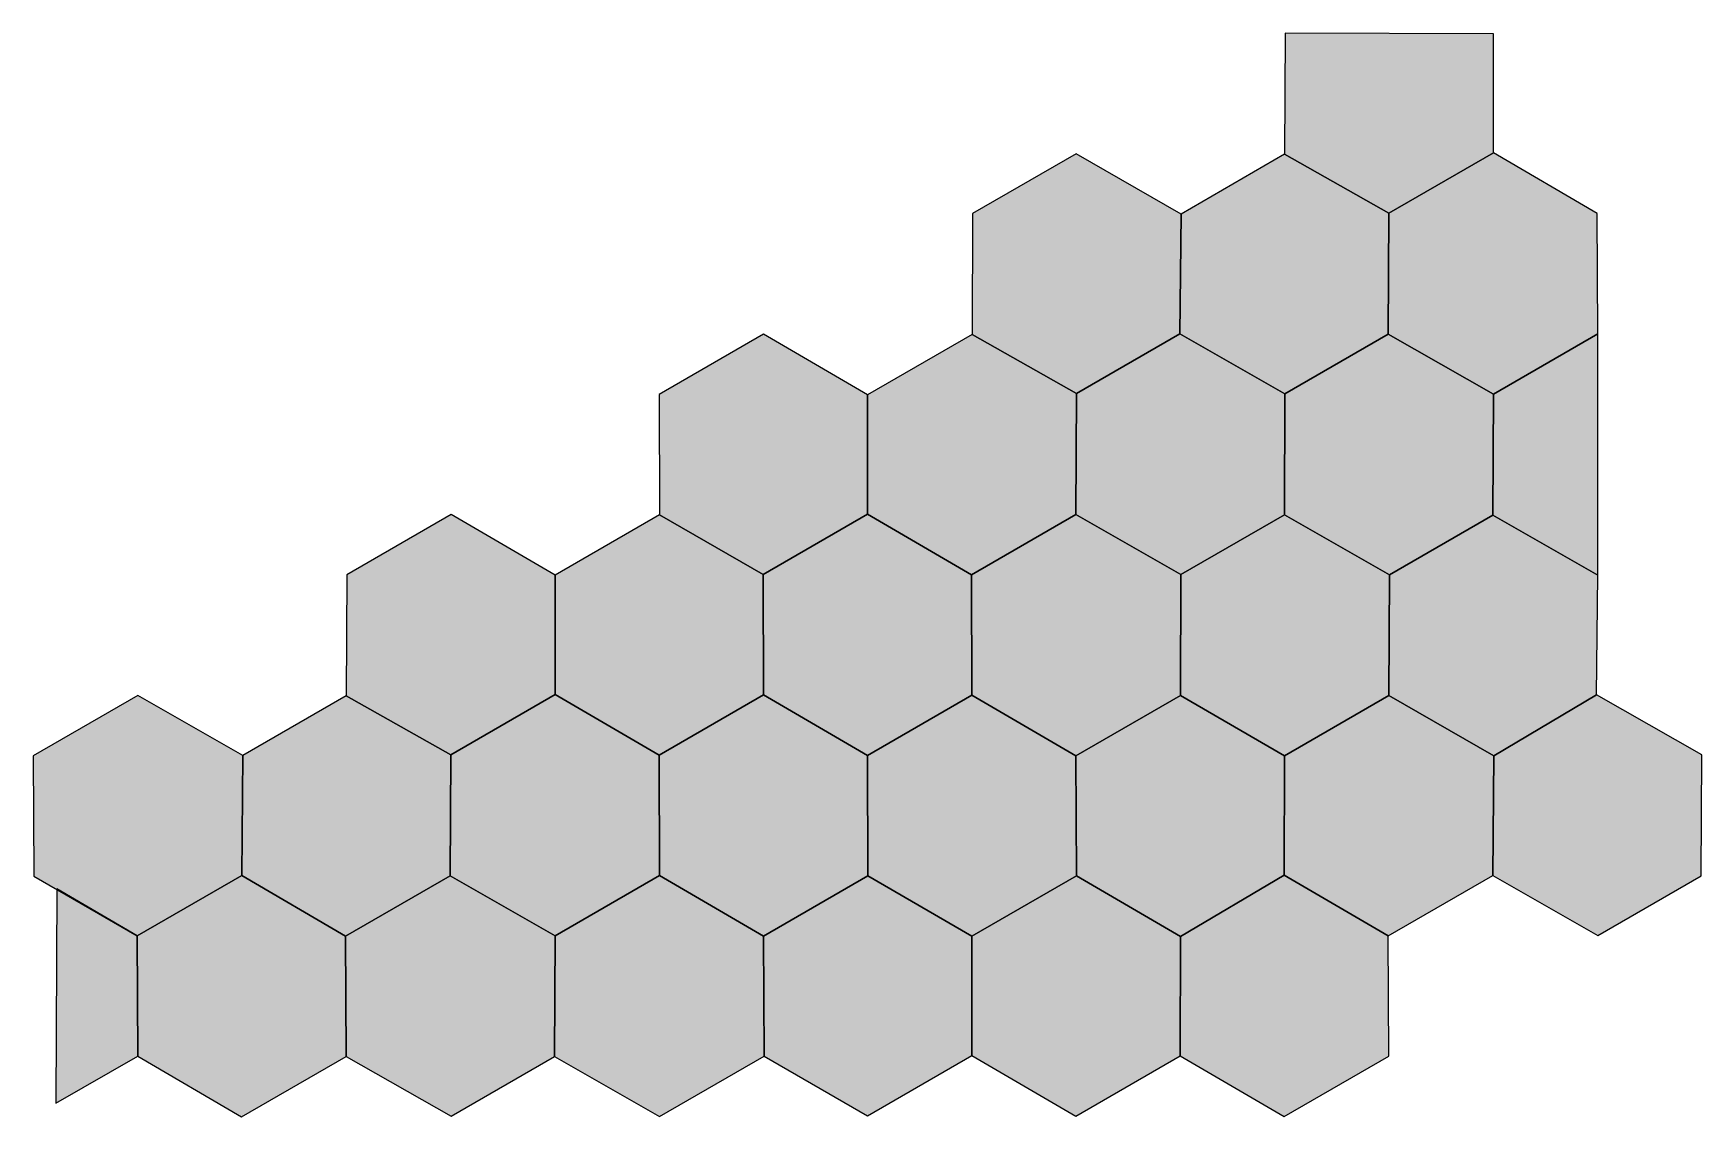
# Model space of a CAD drawing. Header units: metres. Extents: x 341 to 1683, y -95 to 776.
import ezdxf

# ---------------------------------------------------------------- set-up
doc = ezdxf.new("R2010")
doc.units = ezdxf.units.M

msp = doc.modelspace()

# ---------------------------------------------------------------- hatches: boundary and pattern name
h = msp.add_hatch(color=72)
h.dxf.hatch_style = 1
h.paths.add_polyline_path([(1515.2, 775.5), (1347.7, 775.8), (1347.2, 678.5), (1431.2, 631.1), (1515.2, 679.6)])
h = msp.add_hatch(color=72)
h.dxf.hatch_style = 1
h.paths.add_polyline_path([(1096.1, 533.5), (1180, 486.1), (1263.2, 534.1), (1264.1, 630.5), (1179.7, 678.8), (1096.5, 630.8)])
h = msp.add_hatch(color=72)
h.dxf.hatch_style = 1
h.paths.add_polyline_path([(1263.2, 534.1), (1347.6, 485.9), (1430.7, 533.9), (1431.2, 631.1), (1347.2, 678.5), (1264.1, 630.5)])
h = msp.add_hatch(color=72)
h.dxf.hatch_style = 1
h.paths.add_polyline_path([(1430.7, 533.9), (1515.2, 485.6), (1599.2, 534.1), (1598.7, 630.9), (1515.2, 679.6), (1431.2, 631.1)])
h = msp.add_hatch(color=72)
h.dxf.hatch_style = 1
h.paths.add_polyline_path([(844.9, 388.5), (928, 340.6), (1012, 389.1), (1012.1, 485), (928.5, 533.8), (844.5, 485.3)])
h = msp.add_hatch(color=72)
h.dxf.hatch_style = 1
h.paths.add_polyline_path([(1012, 389.1), (1095.6, 340.4), (1179.6, 388.9), (1180, 486.1), (1096.1, 533.5), (1012.1, 485)])
h = msp.add_hatch(color=72)
h.dxf.hatch_style = 1
h.paths.add_polyline_path([(1179.6, 388.9), (1264, 340.6), (1347.2, 388.6), (1347.6, 485.9), (1263.2, 534.1), (1180, 486.1)])
h = msp.add_hatch(color=72)
h.dxf.hatch_style = 1
h.paths.add_polyline_path([(1347.2, 388.6), (1431.6, 340.4), (1514.7, 388.4), (1515.2, 485.6), (1430.7, 533.9), (1347.6, 485.9)])
h = msp.add_hatch(color=72)
h.dxf.hatch_style = 1
h.paths.add_polyline_path([(1599.2, 340.2), (1599.2, 534.1), (1515.2, 485.6), (1514.7, 388.4)])
h = msp.add_hatch(color=72)
h.dxf.hatch_style = 1
h.paths.add_polyline_path([(928.4, 243.9), (1012, 195.1), (1096, 243.6), (1095.6, 340.4), (1012, 389.1), (928, 340.6)])
h = msp.add_hatch(color=72)
h.dxf.hatch_style = 1
h.paths.add_polyline_path([(592.9, 243), (676.9, 195.6), (760.9, 244.1), (760.9, 340), (677.4, 388.8), (593.4, 340.3)])
h = msp.add_hatch(color=72)
h.dxf.hatch_style = 1
h.paths.add_polyline_path([(760.9, 244.1), (844.4, 195.4), (928.4, 243.9), (928, 340.6), (844.9, 388.5), (760.9, 340)])
h = msp.add_hatch(color=72)
h.dxf.hatch_style = 1
h.paths.add_polyline_path([(1096, 243.6), (1179.6, 194.9), (1263.6, 243.4), (1264, 340.6), (1179.6, 388.9), (1095.6, 340.4)])
h = msp.add_hatch(color=72)
h.dxf.hatch_style = 1
h.paths.add_polyline_path([(1263.6, 243.4), (1347.2, 194.7), (1431.2, 243.2), (1431.6, 340.4), (1347.2, 388.6), (1264, 340.6)])
h = msp.add_hatch(color=72)
h.dxf.hatch_style = 1
h.paths.add_polyline_path([(1431.2, 243.2), (1515.6, 194.9), (1598.2, 243.8), (1599.2, 340.2), (1514.7, 388.4), (1431.6, 340.4)])
h = msp.add_hatch(color=72)
h.dxf.hatch_style = 1
h.paths.add_polyline_path([(341.8, 98), (424.8, 50.1), (508.9, 98.6), (509.8, 195), (425.4, 243.3), (341.3, 194.8)])
h = msp.add_hatch(color=72)
h.dxf.hatch_style = 1
h.paths.add_polyline_path([(508.9, 98.6), (592.4, 49.9), (676.4, 98.4), (676.9, 195.6), (592.9, 243), (509.8, 195)])
h = msp.add_hatch(color=72)
h.dxf.hatch_style = 1
h.paths.add_polyline_path([(676.4, 98.4), (760.9, 50.1), (844.9, 98.6), (844.4, 195.4), (760.9, 244.1), (676.9, 195.6)])
h = msp.add_hatch(color=72)
h.dxf.hatch_style = 1
h.paths.add_polyline_path([(844.9, 98.6), (928.4, 49.9), (1012.4, 98.4), (1012, 195.1), (928.4, 243.9), (844.4, 195.4)])
h = msp.add_hatch(color=72)
h.dxf.hatch_style = 1
h.paths.add_polyline_path([(1012.4, 98.4), (1096, 49.7), (1180, 98.2), (1179.6, 194.9), (1096, 243.6), (1012, 195.1)])
h = msp.add_hatch(color=72)
h.dxf.hatch_style = 1
h.paths.add_polyline_path([(1180, 98.2), (1263.6, 49.4), (1347.1, 98.8), (1347.2, 194.7), (1263.6, 243.4), (1179.6, 194.9)])
h = msp.add_hatch(color=72)
h.dxf.hatch_style = 1
h.paths.add_polyline_path([(1347.1, 98.8), (1430.7, 50), (1514.7, 98.5), (1515.6, 194.9), (1431.2, 243.2), (1347.2, 194.7)])
h = msp.add_hatch(color=72)
h.dxf.hatch_style = 1
h.paths.add_polyline_path([(1514.7, 98.5), (1599.1, 50.3), (1682.2, 98.3), (1682.7, 195.5), (1598.2, 243.8), (1515.6, 194.9)])
h = msp.add_hatch(color=72)
h.dxf.hatch_style = 1
h.paths.add_polyline_path([(425.3, -46.6), (508.8, -95.4), (592.9, -46.9), (592.4, 49.9), (508.9, 98.6), (424.8, 50.1)])
h = msp.add_hatch(color=72)
h.dxf.hatch_style = 1
h.paths.add_polyline_path([(592.9, -46.9), (677.3, -95.1), (760.4, -47.1), (760.9, 50.1), (676.4, 98.4), (592.4, 49.9)])
h = msp.add_hatch(color=72)
h.dxf.hatch_style = 1
h.paths.add_polyline_path([(760.4, -47.1), (844.9, -95.3), (928.9, -46.8), (928.4, 49.9), (844.9, 98.6), (760.9, 50.1)])
h = msp.add_hatch(color=72)
h.dxf.hatch_style = 1
h.paths.add_polyline_path([(928.9, -46.8), (1011.9, -94.7), (1095.9, -46.2), (1096, 49.7), (1012.4, 98.4), (928.4, 49.9)])
h = msp.add_hatch(color=72)
h.dxf.hatch_style = 1
h.paths.add_polyline_path([(1095.9, -46.2), (1179.5, -95), (1263.5, -46.5), (1263.6, 49.4), (1180, 98.2), (1096, 49.7)])
h = msp.add_hatch(color=72)
h.dxf.hatch_style = 1
h.paths.add_polyline_path([(1263.5, -46.5), (1347.1, -95.2), (1431.1, -46.7), (1430.7, 50), (1347.1, 98.8), (1263.6, 49.4)])
h = msp.add_hatch(color=72)
h.dxf.hatch_style = 1
h.paths.add_polyline_path([(360.3, 87.9), (359.5, -84.6), (425.3, -46.6), (424.8, 50.1)])

# ---------------------------------------------------------------- linework, layer by layer
at = {"color": 250}
for points in [[(1515.2, 775.5), (1347.7, 775.8), (1347.2, 678.5), (1431.2, 631.1), (1515.2, 679.6)], [(1096.1, 533.5), (1180, 486.1), (1263.2, 534.1), (1264.1, 630.5), (1179.7, 678.8), (1096.5, 630.8)], [(1263.2, 534.1), (1347.6, 485.9), (1430.7, 533.9), (1431.2, 631.1), (1347.2, 678.5), (1264.1, 630.5)], [(1430.7, 533.9), (1515.2, 485.6), (1599.2, 534.1), (1598.7, 630.9), (1515.2, 679.6), (1431.2, 631.1)], [(844.9, 388.5), (928, 340.6), (1012, 389.1), (1012.1, 485), (928.5, 533.8), (844.5, 485.3)], [(1012, 389.1), (1095.6, 340.4), (1179.6, 388.9), (1180, 486.1), (1096.1, 533.5), (1012.1, 485)], [(1179.6, 388.9), (1264, 340.6), (1347.2, 388.6), (1347.6, 485.9), (1263.2, 534.1), (1180, 486.1)], [(1347.2, 388.6), (1431.6, 340.4), (1514.7, 388.4), (1515.2, 485.6), (1430.7, 533.9), (1347.6, 485.9)], [(1599.2, 340.2), (1599.2, 534.1), (1515.2, 485.6), (1514.7, 388.4)], [(928.4, 243.9), (1012, 195.1), (1096, 243.6), (1095.6, 340.4), (1012, 389.1), (928, 340.6)], [(592.9, 243), (676.9, 195.6), (760.9, 244.1), (760.9, 340), (677.4, 388.8), (593.4, 340.3)], [(760.9, 244.1), (844.4, 195.4), (928.4, 243.9), (928, 340.6), (844.9, 388.5), (760.9, 340)], [(1096, 243.6), (1179.6, 194.9), (1263.6, 243.4), (1264, 340.6), (1179.6, 388.9), (1095.6, 340.4)], [(1263.6, 243.4), (1347.2, 194.7), (1431.2, 243.2), (1431.6, 340.4), (1347.2, 388.6), (1264, 340.6)], [(1431.2, 243.2), (1515.6, 194.9), (1598.2, 243.8), (1599.2, 340.2), (1514.7, 388.4), (1431.6, 340.4)], [(341.8, 98), (424.8, 50.1), (508.9, 98.6), (509.8, 195), (425.4, 243.3), (341.3, 194.8)], [(508.9, 98.6), (592.4, 49.9), (676.4, 98.4), (676.9, 195.6), (592.9, 243), (509.8, 195)], [(676.4, 98.4), (760.9, 50.1), (844.9, 98.6), (844.4, 195.4), (760.9, 244.1), (676.9, 195.6)], [(844.9, 98.6), (928.4, 49.9), (1012.4, 98.4), (1012, 195.1), (928.4, 243.9), (844.4, 195.4)], [(1012.4, 98.4), (1096, 49.7), (1180, 98.2), (1179.6, 194.9), (1096, 243.6), (1012, 195.1)], [(1180, 98.2), (1263.6, 49.4), (1347.1, 98.8), (1347.2, 194.7), (1263.6, 243.4), (1179.6, 194.9)], [(1347.1, 98.8), (1430.7, 50), (1514.7, 98.5), (1515.6, 194.9), (1431.2, 243.2), (1347.2, 194.7)], [(1514.7, 98.5), (1599.1, 50.3), (1682.2, 98.3), (1682.7, 195.5), (1598.2, 243.8), (1515.6, 194.9)], [(425.3, -46.6), (508.8, -95.4), (592.9, -46.9), (592.4, 49.9), (508.9, 98.6), (424.8, 50.1)], [(592.9, -46.9), (677.3, -95.1), (760.4, -47.1), (760.9, 50.1), (676.4, 98.4), (592.4, 49.9)], [(760.4, -47.1), (844.9, -95.3), (928.9, -46.8), (928.4, 49.9), (844.9, 98.6), (760.9, 50.1)], [(928.9, -46.8), (1011.9, -94.7), (1095.9, -46.2), (1096, 49.7), (1012.4, 98.4), (928.4, 49.9)], [(1095.9, -46.2), (1179.5, -95), (1263.5, -46.5), (1263.6, 49.4), (1180, 98.2), (1096, 49.7)], [(1263.5, -46.5), (1347.1, -95.2), (1431.1, -46.7), (1430.7, 50), (1347.1, 98.8), (1263.6, 49.4)], [(360.3, 87.9), (359.5, -84.6), (425.3, -46.6), (424.8, 50.1)]]:
    msp.add_lwpolyline(points, close=True, dxfattribs=at)

doc.saveas('drawing.dxf')
